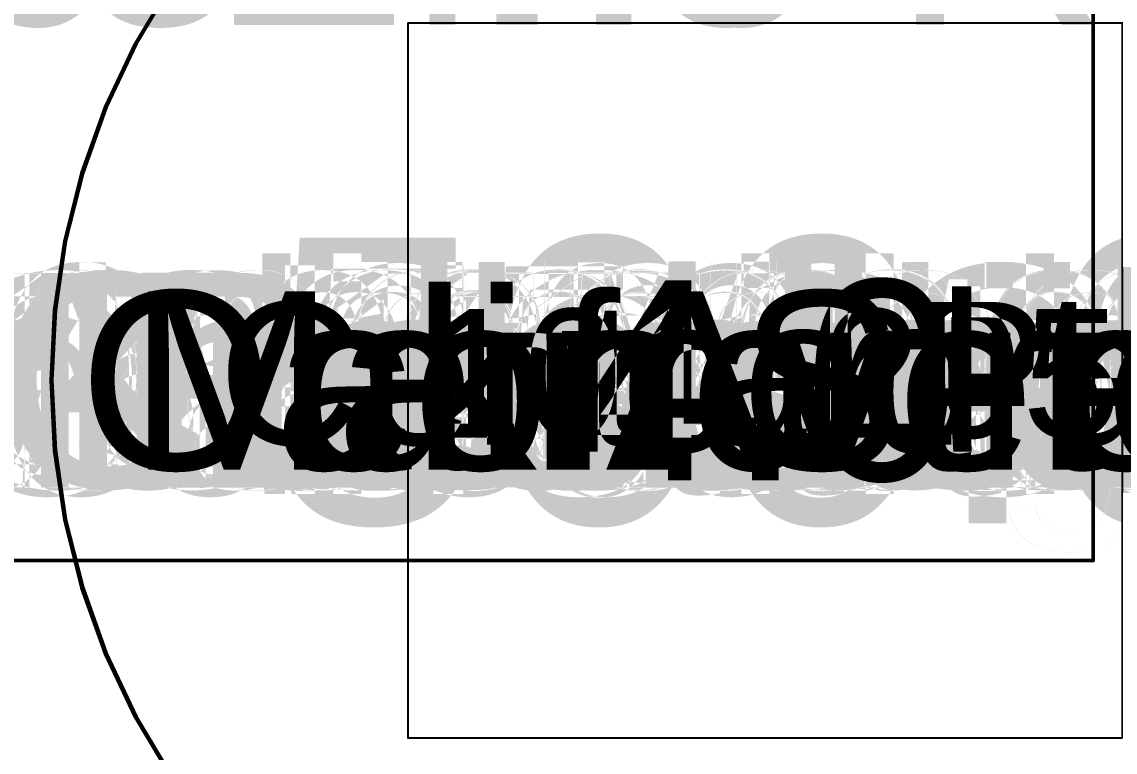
# Model space of a CAD drawing. Header units: metres. Extents: x -15 to 265, y -15 to 265.
# Drawn here: x 2.99 to 18.31, y 47.32 to 57.54 of the extents above; entities that cross this region are included whole.
import ezdxf
from ezdxf.enums import TextEntityAlignment as Align

# ---------------------------------------------------------------- set-up
doc = ezdxf.new("R2010")
doc.units = ezdxf.units.M
doc.linetypes.add('CENTER', pattern=[1.25, 0.625, -0.25, 0.125, -0.25])
doc.linetypes.add('DASHED', pattern=[1.2, 0.5, -0.7])
for name, color, linetype in [('all_buildings', 1, 'Continuous'), ('all_new_buildings', 1, 'Continuous'), ('amenities', 7, 'Continuous'), ('bike_paths', 2, 'Continuous'), ('buffered_commercial', 1, 'Continuous'), ('buildings', 1, 'Continuous'), ('buildings_with_calculated_area', 1, 'Continuous'), ('commercial_buildings', 1, 'Continuous'), ('educational_facilities', 5, 'Continuous'), ('healthcare_facilities', 1, 'Continuous'), ('industrial_buildings', 8, 'Continuous'), ('main_roads', 2, 'Continuous'), ('merged_buildings_roads', 1, 'Continuous'), ('parks', 4, 'Continuous'), ('points', 4, 'Continuous'), ('public_buildings', 3, 'Continuous'), ('recreational_facilities', 7, 'Continuous'), ('residential_buildings', 5, 'Continuous'), ('roads', 2, 'Continuous'), ('transit_stops', 7, 'Continuous')]:
    doc.layers.add(name, color=color, linetype=linetype)
doc.styles.add('Arial', font='txt')

msp = doc.modelspace()

# ---------------------------------------------------------------- linework, layer by layer
at = {"layer": 'all_buildings', "color": 1, "linetype": 'Continuous', "lineweight": 50}
for points in [[(0, 50), (18, 50), (18, 68), (0, 68), (0, 50)], [(13.39, 52.53), (13.394, 52.53), (13.394, 52.533), (13.39, 52.533), (13.39, 52.53)], [(13.39, 52.53), (13.394, 52.53), (13.394, 52.533), (13.39, 52.533), (13.39, 52.53)], [(13.398, 52.525), (13.401, 52.525), (13.401, 52.527), (13.398, 52.527), (13.398, 52.525)], [(13.398, 52.525), (13.401, 52.525), (13.401, 52.527), (13.398, 52.527), (13.398, 52.525)], [(13.405, 52.524), (13.408, 52.524), (13.408, 52.526), (13.405, 52.526), (13.405, 52.524)], [(13.405, 52.524), (13.408, 52.524), (13.408, 52.526), (13.405, 52.526), (13.405, 52.524)], [(13.405, 52.524), (13.408, 52.524), (13.408, 52.526), (13.405, 52.526), (13.405, 52.524)], [(13.412, 52.528), (13.415, 52.528), (13.415, 52.531), (13.412, 52.531), (13.412, 52.528)], [(13.412, 52.528), (13.415, 52.528), (13.415, 52.531), (13.412, 52.531), (13.412, 52.528)], [(13.415, 52.525), (13.419, 52.525), (13.419, 52.528), (13.415, 52.528), (13.415, 52.525)], [(13.415, 52.525), (13.419, 52.525), (13.419, 52.528), (13.415, 52.528), (13.415, 52.525)], [(13.425, 52.53), (13.43, 52.53), (13.43, 52.534), (13.425, 52.534), (13.425, 52.53)], [(13.425, 52.53), (13.43, 52.53), (13.43, 52.534), (13.425, 52.534), (13.425, 52.53)], [(13.395, 52.518), (13.398, 52.518), (13.398, 52.521), (13.395, 52.521), (13.395, 52.518)], [(13.395, 52.518), (13.398, 52.518), (13.398, 52.521), (13.395, 52.521), (13.395, 52.518)], [(13.403, 52.515), (13.407, 52.515), (13.407, 52.518), (13.403, 52.518), (13.403, 52.515)], [(13.403, 52.515), (13.407, 52.515), (13.407, 52.518), (13.403, 52.518), (13.403, 52.515)], [(13.404, 52.52), (13.406, 52.52), (13.406, 52.522), (13.404, 52.522), (13.404, 52.52)], [(13.404, 52.52), (13.406, 52.52), (13.406, 52.522), (13.404, 52.522), (13.404, 52.52)], [(13.404, 52.52), (13.406, 52.52), (13.406, 52.522), (13.404, 52.522), (13.404, 52.52)], [(13.407, 52.521), (13.409, 52.521), (13.409, 52.523), (13.407, 52.523), (13.407, 52.521)], [(13.407, 52.521), (13.409, 52.521), (13.409, 52.523), (13.407, 52.523), (13.407, 52.521)], [(13.407, 52.521), (13.409, 52.521), (13.409, 52.523), (13.407, 52.523), (13.407, 52.521)], [(13.408, 52.512), (13.413, 52.512), (13.413, 52.516), (13.408, 52.516), (13.408, 52.512)], [(13.408, 52.512), (13.413, 52.512), (13.413, 52.516), (13.408, 52.516), (13.408, 52.512)], [(13.41, 52.519), (13.413, 52.519), (13.413, 52.521), (13.41, 52.521), (13.41, 52.519)], [(13.41, 52.519), (13.413, 52.519), (13.413, 52.521), (13.41, 52.521), (13.41, 52.519)], [(13.41, 52.519), (13.413, 52.519), (13.413, 52.521), (13.41, 52.521), (13.41, 52.519)], [(13.42, 52.518), (13.425, 52.518), (13.425, 52.521), (13.42, 52.521), (13.42, 52.518)], [(13.42, 52.518), (13.425, 52.518), (13.425, 52.521), (13.42, 52.521), (13.42, 52.518)]]:
    msp.add_lwpolyline(points, close=True, dxfattribs=at)
for points in [[(13.4, 52.518), (13.41, 52.525)], [(13.4, 52.518), (13.41, 52.525)], [(13.4, 52.518), (13.41, 52.525)], [(13.402, 52.519), (13.405, 52.522), (13.408, 52.524)], [(13.402, 52.519), (13.405, 52.522), (13.408, 52.524)], [(13.402, 52.519), (13.405, 52.522), (13.408, 52.524)], [(13.407, 52.517), (13.407, 52.527)], [(13.407, 52.517), (13.407, 52.527)], [(13.407, 52.517), (13.407, 52.527)]]:
    msp.add_lwpolyline(points, dxfattribs=at)
for p in [(13.404, 52.522), (13.404, 52.522), (13.404, 52.522), (13.405, 52.521), (13.405, 52.521), (13.405, 52.521), (13.408, 52.523), (13.408, 52.523), (13.408, 52.523)]:
    msp.add_point(p, dxfattribs=at)
at = {"layer": 'all_new_buildings'}
for points in [[(13.39, 52.53), (13.394, 52.53), (13.394, 52.533), (13.39, 52.533), (13.39, 52.53)], [(13.398, 52.525), (13.401, 52.525), (13.401, 52.527), (13.398, 52.527), (13.398, 52.525)], [(13.405, 52.524), (13.408, 52.524), (13.408, 52.526), (13.405, 52.526), (13.405, 52.524)], [(13.412, 52.528), (13.415, 52.528), (13.415, 52.531), (13.412, 52.531), (13.412, 52.528)], [(13.415, 52.525), (13.419, 52.525), (13.419, 52.528), (13.415, 52.528), (13.415, 52.525)], [(13.425, 52.53), (13.43, 52.53), (13.43, 52.534), (13.425, 52.534), (13.425, 52.53)], [(13.395, 52.518), (13.398, 52.518), (13.398, 52.521), (13.395, 52.521), (13.395, 52.518)], [(13.403, 52.515), (13.407, 52.515), (13.407, 52.518), (13.403, 52.518), (13.403, 52.515)], [(13.404, 52.52), (13.406, 52.52), (13.406, 52.522), (13.404, 52.522), (13.404, 52.52)], [(13.407, 52.521), (13.409, 52.521), (13.409, 52.523), (13.407, 52.523), (13.407, 52.521)], [(13.408, 52.512), (13.413, 52.512), (13.413, 52.516), (13.408, 52.516), (13.408, 52.512)], [(13.41, 52.519), (13.413, 52.519), (13.413, 52.521), (13.41, 52.521), (13.41, 52.519)], [(13.42, 52.518), (13.425, 52.518), (13.425, 52.521), (13.42, 52.521), (13.42, 52.518)]]:
    msp.add_lwpolyline(points, close=True, dxfattribs=at)
at = {"layer": 'all_new_buildings', "color": 1, "linetype": 'Continuous', "lineweight": 50}
for points in [[(13.4, 52.518), (13.41, 52.525)], [(13.402, 52.519), (13.405, 52.522), (13.408, 52.524)], [(13.407, 52.517), (13.407, 52.527)]]:
    msp.add_lwpolyline(points, dxfattribs=at)
for p in [(13.404, 52.522), (13.405, 52.521), (13.408, 52.523)]:
    msp.add_point(p, dxfattribs=at)
at = {"layer": 'amenities', "color": 7, "linetype": 'Continuous', "lineweight": 25}
msp.add_point((13.408, 52.523), dxfattribs=at)
msp.add_point((13.408, 52.523), dxfattribs=at)
msp.add_point((13.408, 52.523), dxfattribs=at)
at = {"layer": 'bike_paths', "color": 2, "linetype": 'DASHED', "lineweight": 30}
msp.add_lwpolyline([(13.402, 52.519), (13.405, 52.522), (13.408, 52.524)], dxfattribs=at)
msp.add_lwpolyline([(13.402, 52.519), (13.405, 52.522), (13.408, 52.524)], dxfattribs=at)
msp.add_lwpolyline([(13.402, 52.519), (13.405, 52.522), (13.408, 52.524)], dxfattribs=at)
at = {"layer": 'bounding_box'}
msp.add_lwpolyline([(18.41, 47.518), (18.41, 57.525), (8.4, 57.525), (8.4, 47.518), (18.41, 47.518)], close=True, dxfattribs=at)
msp.add_lwpolyline([(18.41, 47.518), (18.41, 57.525), (8.4, 57.525), (8.4, 47.518), (18.41, 47.518)], close=True, dxfattribs=at)
msp.add_lwpolyline([(18.41, 47.518), (18.41, 57.525), (8.4, 57.525), (8.4, 47.518), (18.41, 47.518)], close=True, dxfattribs=at)
msp.add_lwpolyline([(18.41, 47.518), (18.41, 57.525), (8.4, 57.525), (8.4, 47.518), (18.41, 47.518)], close=True, dxfattribs=at)
msp.add_lwpolyline([(18.41, 47.518), (18.41, 57.525), (8.4, 57.525), (8.4, 47.518), (18.41, 47.518)], close=True, dxfattribs=at)
msp.add_lwpolyline([(18.41, 47.518), (18.41, 57.525), (8.4, 57.525), (8.4, 47.518), (18.41, 47.518)], close=True, dxfattribs=at)
msp.add_lwpolyline([(18.41, 47.518), (18.41, 57.525), (8.4, 57.525), (8.4, 47.518), (18.41, 47.518)], close=True, dxfattribs=at)
msp.add_lwpolyline([(18.41, 47.518), (18.41, 57.525), (8.4, 57.525), (8.4, 47.518), (18.41, 47.518)], close=True, dxfattribs=at)
at = {"layer": 'buffered_buildings'}
msp.add_lwpolyline([(5.089, 46.964), (4.585, 47.806), (4.165, 48.693), (3.835, 49.617), (3.596, 50.569), (3.452, 51.54), (3.404, 52.52), (3.404, 52.52), (3.404, 52.522), (3.452, 53.502), (3.596, 54.473), (3.835, 55.425), (4.165, 56.349), (4.585, 57.236), (5.089, 58.078)], dxfattribs=at)
msp.add_lwpolyline([(5.089, 46.964), (4.585, 47.806), (4.165, 48.693), (3.835, 49.617), (3.596, 50.569), (3.452, 51.54), (3.404, 52.52), (3.404, 52.52), (3.404, 52.522), (3.452, 53.502), (3.596, 54.473), (3.835, 55.425), (4.165, 56.349), (4.585, 57.236), (5.089, 58.078)], dxfattribs=at)
msp.add_lwpolyline([(5.089, 46.964), (4.585, 47.806), (4.165, 48.693), (3.835, 49.617), (3.596, 50.569), (3.452, 51.54), (3.404, 52.52), (3.404, 52.52), (3.404, 52.522), (3.452, 53.502), (3.596, 54.473), (3.835, 55.425), (4.165, 56.349), (4.585, 57.236), (5.089, 58.078)], dxfattribs=at)
msp.add_lwpolyline([(5.089, 46.964), (4.585, 47.806), (4.165, 48.693), (3.835, 49.617), (3.596, 50.569), (3.452, 51.54), (3.404, 52.52), (3.404, 52.52), (3.404, 52.522), (3.452, 53.502), (3.596, 54.473), (3.835, 55.425), (4.165, 56.349), (4.585, 57.236), (5.089, 58.078)], dxfattribs=at)
msp.add_lwpolyline([(5.089, 46.964), (4.585, 47.806), (4.165, 48.693), (3.835, 49.617), (3.596, 50.569), (3.452, 51.54), (3.404, 52.52), (3.404, 52.52), (3.404, 52.522), (3.452, 53.502), (3.596, 54.473), (3.835, 55.425), (4.165, 56.349), (4.585, 57.236), (5.089, 58.078)], dxfattribs=at)
msp.add_lwpolyline([(5.089, 46.964), (4.585, 47.806), (4.165, 48.693), (3.835, 49.617), (3.596, 50.569), (3.452, 51.54), (3.404, 52.52), (3.404, 52.52), (3.404, 52.522), (3.452, 53.502), (3.596, 54.473), (3.835, 55.425), (4.165, 56.349), (4.585, 57.236), (5.089, 58.078)], dxfattribs=at)
msp.add_lwpolyline([(5.089, 46.964), (4.585, 47.806), (4.165, 48.693), (3.835, 49.617), (3.596, 50.569), (3.452, 51.54), (3.404, 52.52), (3.404, 52.52), (3.404, 52.522), (3.452, 53.502), (3.596, 54.473), (3.835, 55.425), (4.165, 56.349), (4.585, 57.236), (5.089, 58.078)], dxfattribs=at)
msp.add_lwpolyline([(5.089, 46.964), (4.585, 47.806), (4.165, 48.693), (3.835, 49.617), (3.596, 50.569), (3.452, 51.54), (3.404, 52.52), (3.404, 52.52), (3.404, 52.522), (3.452, 53.502), (3.596, 54.473), (3.835, 55.425), (4.165, 56.349), (4.585, 57.236), (5.089, 58.078)], dxfattribs=at)
at = {"layer": 'buffered_commercial', "color": 1, "linetype": 'Continuous', "lineweight": 50}
for points in [[(5.089, 46.964), (4.585, 47.806), (4.165, 48.693), (3.835, 49.617), (3.596, 50.569), (3.452, 51.54), (3.404, 52.52), (3.404, 52.52), (3.404, 52.522), (3.452, 53.502), (3.596, 54.473), (3.835, 55.425), (4.165, 56.349), (4.585, 57.236), (5.089, 58.078)], [(5.089, 46.964), (4.585, 47.806), (4.165, 48.693), (3.835, 49.617), (3.596, 50.569), (3.452, 51.54), (3.404, 52.52), (3.404, 52.52), (3.404, 52.522), (3.452, 53.502), (3.596, 54.473), (3.835, 55.425), (4.165, 56.349), (4.585, 57.236), (5.089, 58.078)], [(5.089, 46.964), (4.585, 47.806), (4.165, 48.693), (3.835, 49.617), (3.596, 50.569), (3.452, 51.54), (3.404, 52.52), (3.404, 52.52), (3.404, 52.522), (3.452, 53.502), (3.596, 54.473), (3.835, 55.425), (4.165, 56.349), (4.585, 57.236), (5.089, 58.078)], [(5.092, 46.965), (4.588, 47.807), (4.168, 48.694), (3.838, 49.618), (3.599, 50.57), (3.455, 51.541), (3.407, 52.521), (3.407, 52.521), (3.407, 52.523), (3.455, 53.503), (3.599, 54.474), (3.838, 55.426), (4.168, 56.35), (4.588, 57.237), (5.092, 58.079)], [(5.092, 46.965), (4.588, 47.807), (4.168, 48.694), (3.838, 49.618), (3.599, 50.57), (3.455, 51.541), (3.407, 52.521), (3.407, 52.521), (3.407, 52.523), (3.455, 53.503), (3.599, 54.474), (3.838, 55.426), (4.168, 56.35), (4.588, 57.237), (5.092, 58.079)], [(5.092, 46.965), (4.588, 47.807), (4.168, 48.694), (3.838, 49.618), (3.599, 50.57), (3.455, 51.541), (3.407, 52.521), (3.407, 52.521), (3.407, 52.523), (3.455, 53.503), (3.599, 54.474), (3.838, 55.426), (4.168, 56.35), (4.588, 57.237), (5.092, 58.079)], [(5.1, 46.969), (4.596, 47.811), (4.176, 48.698), (3.846, 49.622), (3.607, 50.574), (3.463, 51.545), (3.415, 52.525), (3.415, 52.525), (3.415, 52.528), (3.463, 53.508), (3.607, 54.479), (3.846, 55.431), (4.176, 56.355), (4.596, 57.242), (5.1, 58.084)], [(5.1, 46.969), (4.596, 47.811), (4.176, 48.698), (3.846, 49.622), (3.607, 50.574), (3.463, 51.545), (3.415, 52.525), (3.415, 52.525), (3.415, 52.528), (3.463, 53.508), (3.607, 54.479), (3.846, 55.431), (4.176, 56.355), (4.596, 57.242), (5.1, 58.084)]]:
    msp.add_lwpolyline(points, dxfattribs=at)
at = {"layer": 'buildings', "color": 1, "linetype": 'Continuous', "lineweight": 50}
msp.add_lwpolyline([(13.404, 52.52), (13.406, 52.52), (13.406, 52.522), (13.404, 52.522), (13.404, 52.52)], close=True, dxfattribs=at)
msp.add_lwpolyline([(13.404, 52.52), (13.406, 52.52), (13.406, 52.522), (13.404, 52.522), (13.404, 52.52)], close=True, dxfattribs=at)
msp.add_lwpolyline([(13.404, 52.52), (13.406, 52.52), (13.406, 52.522), (13.404, 52.522), (13.404, 52.52)], close=True, dxfattribs=at)
msp.add_lwpolyline([(13.404, 52.52), (13.406, 52.52), (13.406, 52.522), (13.404, 52.522), (13.404, 52.52)], close=True, dxfattribs=at)
msp.add_lwpolyline([(13.404, 52.52), (13.406, 52.52), (13.406, 52.522), (13.404, 52.522), (13.404, 52.52)], close=True, dxfattribs=at)
msp.add_lwpolyline([(13.404, 52.52), (13.406, 52.52), (13.406, 52.522), (13.404, 52.522), (13.404, 52.52)], close=True, dxfattribs=at)
msp.add_lwpolyline([(13.404, 52.52), (13.406, 52.52), (13.406, 52.522), (13.404, 52.522), (13.404, 52.52)], close=True, dxfattribs=at)
msp.add_lwpolyline([(13.404, 52.52), (13.406, 52.52), (13.406, 52.522), (13.404, 52.522), (13.404, 52.52)], close=True, dxfattribs=at)
msp.add_lwpolyline([(13.404, 52.52), (13.406, 52.52), (13.406, 52.522), (13.404, 52.522), (13.404, 52.52)], close=True, dxfattribs=at)
msp.add_lwpolyline([(13.404, 52.52), (13.406, 52.52), (13.406, 52.522), (13.404, 52.522), (13.404, 52.52)], close=True, dxfattribs=at)
msp.add_lwpolyline([(13.404, 52.52), (13.406, 52.52), (13.406, 52.522), (13.404, 52.522), (13.404, 52.52)], close=True, dxfattribs=at)
at = {"layer": 'buildings'}
msp.add_lwpolyline([(13.404, 52.52), (13.406, 52.52), (13.406, 52.522), (13.404, 52.522), (13.404, 52.52)], close=True, dxfattribs=at)
at = {"layer": 'buildings_with_area'}
msp.add_lwpolyline([(13.404, 52.52), (13.406, 52.52), (13.406, 52.522), (13.404, 52.522), (13.404, 52.52)], close=True, dxfattribs=at)
msp.add_lwpolyline([(13.404, 52.52), (13.406, 52.52), (13.406, 52.522), (13.404, 52.522), (13.404, 52.52)], close=True, dxfattribs=at)
msp.add_lwpolyline([(13.404, 52.52), (13.406, 52.52), (13.406, 52.522), (13.404, 52.522), (13.404, 52.52)], close=True, dxfattribs=at)
msp.add_lwpolyline([(13.404, 52.52), (13.406, 52.52), (13.406, 52.522), (13.404, 52.522), (13.404, 52.52)], close=True, dxfattribs=at)
msp.add_lwpolyline([(13.404, 52.52), (13.406, 52.52), (13.406, 52.522), (13.404, 52.522), (13.404, 52.52)], close=True, dxfattribs=at)
msp.add_lwpolyline([(13.404, 52.52), (13.406, 52.52), (13.406, 52.522), (13.404, 52.522), (13.404, 52.52)], close=True, dxfattribs=at)
msp.add_lwpolyline([(13.404, 52.52), (13.406, 52.52), (13.406, 52.522), (13.404, 52.522), (13.404, 52.52)], close=True, dxfattribs=at)
msp.add_lwpolyline([(13.404, 52.52), (13.406, 52.52), (13.406, 52.522), (13.404, 52.522), (13.404, 52.52)], close=True, dxfattribs=at)
at = {"layer": 'buildings_with_calculated_area', "color": 1, "linetype": 'Continuous', "lineweight": 50}
for points in [[(0, 50), (18, 50), (18, 68), (0, 68), (0, 50)], [(13.39, 52.53), (13.394, 52.53), (13.394, 52.533), (13.39, 52.533), (13.39, 52.53)], [(13.39, 52.53), (13.394, 52.53), (13.394, 52.533), (13.39, 52.533), (13.39, 52.53)], [(13.398, 52.525), (13.401, 52.525), (13.401, 52.527), (13.398, 52.527), (13.398, 52.525)], [(13.398, 52.525), (13.401, 52.525), (13.401, 52.527), (13.398, 52.527), (13.398, 52.525)], [(13.405, 52.524), (13.408, 52.524), (13.408, 52.526), (13.405, 52.526), (13.405, 52.524)], [(13.405, 52.524), (13.408, 52.524), (13.408, 52.526), (13.405, 52.526), (13.405, 52.524)], [(13.405, 52.524), (13.408, 52.524), (13.408, 52.526), (13.405, 52.526), (13.405, 52.524)], [(13.412, 52.528), (13.415, 52.528), (13.415, 52.531), (13.412, 52.531), (13.412, 52.528)], [(13.412, 52.528), (13.415, 52.528), (13.415, 52.531), (13.412, 52.531), (13.412, 52.528)], [(13.415, 52.525), (13.419, 52.525), (13.419, 52.528), (13.415, 52.528), (13.415, 52.525)], [(13.415, 52.525), (13.419, 52.525), (13.419, 52.528), (13.415, 52.528), (13.415, 52.525)], [(13.425, 52.53), (13.43, 52.53), (13.43, 52.534), (13.425, 52.534), (13.425, 52.53)], [(13.425, 52.53), (13.43, 52.53), (13.43, 52.534), (13.425, 52.534), (13.425, 52.53)], [(13.395, 52.518), (13.398, 52.518), (13.398, 52.521), (13.395, 52.521), (13.395, 52.518)], [(13.395, 52.518), (13.398, 52.518), (13.398, 52.521), (13.395, 52.521), (13.395, 52.518)], [(13.403, 52.515), (13.407, 52.515), (13.407, 52.518), (13.403, 52.518), (13.403, 52.515)], [(13.403, 52.515), (13.407, 52.515), (13.407, 52.518), (13.403, 52.518), (13.403, 52.515)], [(13.404, 52.52), (13.406, 52.52), (13.406, 52.522), (13.404, 52.522), (13.404, 52.52)], [(13.404, 52.52), (13.406, 52.52), (13.406, 52.522), (13.404, 52.522), (13.404, 52.52)], [(13.404, 52.52), (13.406, 52.52), (13.406, 52.522), (13.404, 52.522), (13.404, 52.52)], [(13.407, 52.521), (13.409, 52.521), (13.409, 52.523), (13.407, 52.523), (13.407, 52.521)], [(13.407, 52.521), (13.409, 52.521), (13.409, 52.523), (13.407, 52.523), (13.407, 52.521)], [(13.407, 52.521), (13.409, 52.521), (13.409, 52.523), (13.407, 52.523), (13.407, 52.521)], [(13.408, 52.512), (13.413, 52.512), (13.413, 52.516), (13.408, 52.516), (13.408, 52.512)], [(13.408, 52.512), (13.413, 52.512), (13.413, 52.516), (13.408, 52.516), (13.408, 52.512)], [(13.41, 52.519), (13.413, 52.519), (13.413, 52.521), (13.41, 52.521), (13.41, 52.519)], [(13.41, 52.519), (13.413, 52.519), (13.413, 52.521), (13.41, 52.521), (13.41, 52.519)], [(13.41, 52.519), (13.413, 52.519), (13.413, 52.521), (13.41, 52.521), (13.41, 52.519)], [(13.42, 52.518), (13.425, 52.518), (13.425, 52.521), (13.42, 52.521), (13.42, 52.518)], [(13.42, 52.518), (13.425, 52.518), (13.425, 52.521), (13.42, 52.521), (13.42, 52.518)]]:
    msp.add_lwpolyline(points, close=True, dxfattribs=at)
for points in [[(13.4, 52.518), (13.41, 52.525)], [(13.4, 52.518), (13.41, 52.525)], [(13.4, 52.518), (13.41, 52.525)], [(13.402, 52.519), (13.405, 52.522), (13.408, 52.524)], [(13.402, 52.519), (13.405, 52.522), (13.408, 52.524)], [(13.402, 52.519), (13.405, 52.522), (13.408, 52.524)], [(13.407, 52.517), (13.407, 52.527)], [(13.407, 52.517), (13.407, 52.527)], [(13.407, 52.517), (13.407, 52.527)]]:
    msp.add_lwpolyline(points, dxfattribs=at)
for p in [(13.404, 52.522), (13.404, 52.522), (13.404, 52.522), (13.405, 52.521), (13.405, 52.521), (13.405, 52.521), (13.408, 52.523), (13.408, 52.523), (13.408, 52.523)]:
    msp.add_point(p, dxfattribs=at)
at = {"layer": 'commercial_buildings', "color": 1, "linetype": 'Continuous', "lineweight": 50}
for points in [[(13.415, 52.525), (13.419, 52.525), (13.419, 52.528), (13.415, 52.528), (13.415, 52.525)], [(13.415, 52.525), (13.419, 52.525), (13.419, 52.528), (13.415, 52.528), (13.415, 52.525)], [(13.404, 52.52), (13.406, 52.52), (13.406, 52.522), (13.404, 52.522), (13.404, 52.52)], [(13.404, 52.52), (13.406, 52.52), (13.406, 52.522), (13.404, 52.522), (13.404, 52.52)], [(13.404, 52.52), (13.406, 52.52), (13.406, 52.522), (13.404, 52.522), (13.404, 52.52)], [(13.407, 52.521), (13.409, 52.521), (13.409, 52.523), (13.407, 52.523), (13.407, 52.521)], [(13.407, 52.521), (13.409, 52.521), (13.409, 52.523), (13.407, 52.523), (13.407, 52.521)], [(13.407, 52.521), (13.409, 52.521), (13.409, 52.523), (13.407, 52.523), (13.407, 52.521)]]:
    msp.add_lwpolyline(points, close=True, dxfattribs=at)
at = {"layer": 'copied_buildings'}
msp.add_lwpolyline([(13.404, 52.52), (13.406, 52.52), (13.406, 52.522), (13.404, 52.522), (13.404, 52.52)], close=True, dxfattribs=at)
msp.add_lwpolyline([(13.404, 52.52), (13.406, 52.52), (13.406, 52.522), (13.404, 52.522), (13.404, 52.52)], close=True, dxfattribs=at)
msp.add_lwpolyline([(13.404, 52.52), (13.406, 52.52), (13.406, 52.522), (13.404, 52.522), (13.404, 52.52)], close=True, dxfattribs=at)
msp.add_lwpolyline([(13.404, 52.52), (13.406, 52.52), (13.406, 52.522), (13.404, 52.522), (13.404, 52.52)], close=True, dxfattribs=at)
msp.add_lwpolyline([(13.404, 52.52), (13.406, 52.52), (13.406, 52.522), (13.404, 52.522), (13.404, 52.52)], close=True, dxfattribs=at)
msp.add_lwpolyline([(13.404, 52.52), (13.406, 52.52), (13.406, 52.522), (13.404, 52.522), (13.404, 52.52)], close=True, dxfattribs=at)
msp.add_lwpolyline([(13.404, 52.52), (13.406, 52.52), (13.406, 52.522), (13.404, 52.522), (13.404, 52.52)], close=True, dxfattribs=at)
msp.add_lwpolyline([(13.404, 52.52), (13.406, 52.52), (13.406, 52.522), (13.404, 52.522), (13.404, 52.52)], close=True, dxfattribs=at)
at = {"layer": 'dissolved_buildings'}
msp.add_lwpolyline([(13.404, 52.52), (13.406, 52.52), (13.406, 52.522), (13.404, 52.522), (13.404, 52.52)], close=True, dxfattribs=at)
msp.add_lwpolyline([(13.404, 52.52), (13.406, 52.52), (13.406, 52.522), (13.404, 52.522), (13.404, 52.52)], close=True, dxfattribs=at)
msp.add_lwpolyline([(13.404, 52.52), (13.406, 52.52), (13.406, 52.522), (13.404, 52.522), (13.404, 52.52)], close=True, dxfattribs=at)
msp.add_lwpolyline([(13.404, 52.52), (13.406, 52.52), (13.406, 52.522), (13.404, 52.522), (13.404, 52.52)], close=True, dxfattribs=at)
msp.add_lwpolyline([(13.404, 52.52), (13.406, 52.52), (13.406, 52.522), (13.404, 52.522), (13.404, 52.52)], close=True, dxfattribs=at)
msp.add_lwpolyline([(13.404, 52.52), (13.406, 52.52), (13.406, 52.522), (13.404, 52.522), (13.404, 52.52)], close=True, dxfattribs=at)
msp.add_lwpolyline([(13.404, 52.52), (13.406, 52.52), (13.406, 52.522), (13.404, 52.522), (13.404, 52.52)], close=True, dxfattribs=at)
msp.add_lwpolyline([(13.404, 52.52), (13.406, 52.52), (13.406, 52.522), (13.404, 52.522), (13.404, 52.52)], close=True, dxfattribs=at)
at = {"layer": 'educational_facilities', "color": 5, "linetype": 'CENTER', "lineweight": 40}
msp.add_lwpolyline([(13.408, 52.512), (13.413, 52.512), (13.413, 52.516), (13.408, 52.516), (13.408, 52.512)], close=True, dxfattribs=at)
msp.add_lwpolyline([(13.408, 52.512), (13.413, 52.512), (13.413, 52.516), (13.408, 52.516), (13.408, 52.512)], close=True, dxfattribs=at)
at = {"layer": 'envelopes'}
msp.add_lwpolyline([(13.404, 52.522), (13.406, 52.522), (13.406, 52.52), (13.404, 52.52), (13.404, 52.522)], close=True, dxfattribs=at)
msp.add_lwpolyline([(13.404, 52.522), (13.406, 52.522), (13.406, 52.52), (13.404, 52.52), (13.404, 52.522)], close=True, dxfattribs=at)
msp.add_lwpolyline([(13.404, 52.522), (13.406, 52.522), (13.406, 52.52), (13.404, 52.52), (13.404, 52.522)], close=True, dxfattribs=at)
msp.add_lwpolyline([(13.404, 52.522), (13.406, 52.522), (13.406, 52.52), (13.404, 52.52), (13.404, 52.522)], close=True, dxfattribs=at)
msp.add_lwpolyline([(13.404, 52.522), (13.406, 52.522), (13.406, 52.52), (13.404, 52.52), (13.404, 52.522)], close=True, dxfattribs=at)
msp.add_lwpolyline([(13.404, 52.522), (13.406, 52.522), (13.406, 52.52), (13.404, 52.52), (13.404, 52.522)], close=True, dxfattribs=at)
msp.add_lwpolyline([(13.404, 52.522), (13.406, 52.522), (13.406, 52.52), (13.404, 52.52), (13.404, 52.522)], close=True, dxfattribs=at)
msp.add_lwpolyline([(13.404, 52.522), (13.406, 52.522), (13.406, 52.52), (13.404, 52.52), (13.404, 52.522)], close=True, dxfattribs=at)
at = {"layer": 'healthcare_facilities', "color": 1, "linetype": 'Continuous', "lineweight": 60}
msp.add_lwpolyline([(13.39, 52.53), (13.394, 52.53), (13.394, 52.533), (13.39, 52.533), (13.39, 52.53)], close=True, dxfattribs=at)
msp.add_lwpolyline([(13.39, 52.53), (13.394, 52.53), (13.394, 52.533), (13.39, 52.533), (13.39, 52.53)], close=True, dxfattribs=at)
at = {"layer": 'industrial_buildings', "color": 8, "linetype": 'DASHED', "lineweight": 60}
for points in [[(13.41, 52.519), (13.413, 52.519), (13.413, 52.521), (13.41, 52.521), (13.41, 52.519)], [(13.41, 52.519), (13.413, 52.519), (13.413, 52.521), (13.41, 52.521), (13.41, 52.519)], [(13.41, 52.519), (13.413, 52.519), (13.413, 52.521), (13.41, 52.521), (13.41, 52.519)], [(13.42, 52.518), (13.425, 52.518), (13.425, 52.521), (13.42, 52.521), (13.42, 52.518)], [(13.42, 52.518), (13.425, 52.518), (13.425, 52.521), (13.42, 52.521), (13.42, 52.518)]]:
    msp.add_lwpolyline(points, close=True, dxfattribs=at)
at = {"layer": 'intersected_features'}
msp.add_lwpolyline([(13.4, 52.518), (13.41, 52.525)], dxfattribs=at)
msp.add_lwpolyline([(13.4, 52.518), (13.41, 52.525)], dxfattribs=at)
msp.add_lwpolyline([(13.4, 52.518), (13.41, 52.525)], dxfattribs=at)
msp.add_lwpolyline([(13.4, 52.518), (13.41, 52.525)], dxfattribs=at)
msp.add_lwpolyline([(13.4, 52.518), (13.41, 52.525)], dxfattribs=at)
msp.add_lwpolyline([(13.4, 52.518), (13.41, 52.525)], dxfattribs=at)
msp.add_lwpolyline([(13.4, 52.518), (13.41, 52.525)], dxfattribs=at)
msp.add_lwpolyline([(13.4, 52.518), (13.41, 52.525)], dxfattribs=at)
at = {"layer": 'main_roads', "color": 2, "linetype": 'DASHED', "lineweight": 30}
for points in [[(13.4, 52.518), (13.41, 52.525)], [(13.4, 52.518), (13.41, 52.525)], [(13.4, 52.518), (13.41, 52.525)], [(13.407, 52.517), (13.407, 52.527)], [(13.407, 52.517), (13.407, 52.527)], [(13.407, 52.517), (13.407, 52.527)]]:
    msp.add_lwpolyline(points, dxfattribs=at)
at = {"layer": 'merged_buildings_roads', "color": 1, "linetype": 'Continuous', "lineweight": 50}
for points in [[(13.4, 52.518), (13.41, 52.525)], [(13.4, 52.518), (13.41, 52.525)], [(13.4, 52.518), (13.41, 52.525)], [(13.407, 52.517), (13.407, 52.527)], [(13.407, 52.517), (13.407, 52.527)], [(13.407, 52.517), (13.407, 52.527)]]:
    msp.add_lwpolyline(points, dxfattribs=at)
for points in [[(13.415, 52.525), (13.419, 52.525), (13.419, 52.528), (13.415, 52.528), (13.415, 52.525)], [(13.415, 52.525), (13.419, 52.525), (13.419, 52.528), (13.415, 52.528), (13.415, 52.525)], [(13.404, 52.52), (13.406, 52.52), (13.406, 52.522), (13.404, 52.522), (13.404, 52.52)], [(13.404, 52.52), (13.406, 52.52), (13.406, 52.522), (13.404, 52.522), (13.404, 52.52)], [(13.404, 52.52), (13.406, 52.52), (13.406, 52.522), (13.404, 52.522), (13.404, 52.52)], [(13.407, 52.521), (13.409, 52.521), (13.409, 52.523), (13.407, 52.523), (13.407, 52.521)], [(13.407, 52.521), (13.409, 52.521), (13.409, 52.523), (13.407, 52.523), (13.407, 52.521)], [(13.407, 52.521), (13.409, 52.521), (13.409, 52.523), (13.407, 52.523), (13.407, 52.521)]]:
    msp.add_lwpolyline(points, close=True, dxfattribs=at)
at = {"layer": 'merged_features'}
msp.add_lwpolyline([(13.4, 52.518), (13.41, 52.525)], dxfattribs=at)
msp.add_lwpolyline([(13.4, 52.518), (13.41, 52.525)], dxfattribs=at)
msp.add_lwpolyline([(13.4, 52.518), (13.41, 52.525)], dxfattribs=at)
msp.add_lwpolyline([(13.4, 52.518), (13.41, 52.525)], dxfattribs=at)
msp.add_lwpolyline([(13.4, 52.518), (13.41, 52.525)], dxfattribs=at)
msp.add_lwpolyline([(13.4, 52.518), (13.41, 52.525)], dxfattribs=at)
msp.add_lwpolyline([(13.4, 52.518), (13.41, 52.525)], dxfattribs=at)
msp.add_lwpolyline([(13.404, 52.52), (13.406, 52.52), (13.406, 52.522), (13.404, 52.522), (13.404, 52.52)], close=True, dxfattribs=at)
msp.add_lwpolyline([(13.404, 52.52), (13.406, 52.52), (13.406, 52.522), (13.404, 52.522), (13.404, 52.52)], close=True, dxfattribs=at)
msp.add_lwpolyline([(13.404, 52.52), (13.406, 52.52), (13.406, 52.522), (13.404, 52.522), (13.404, 52.52)], close=True, dxfattribs=at)
msp.add_lwpolyline([(13.404, 52.52), (13.406, 52.52), (13.406, 52.522), (13.404, 52.522), (13.404, 52.52)], close=True, dxfattribs=at)
msp.add_lwpolyline([(13.404, 52.52), (13.406, 52.52), (13.406, 52.522), (13.404, 52.522), (13.404, 52.52)], close=True, dxfattribs=at)
msp.add_lwpolyline([(13.404, 52.52), (13.406, 52.52), (13.406, 52.522), (13.404, 52.522), (13.404, 52.52)], close=True, dxfattribs=at)
msp.add_lwpolyline([(13.404, 52.52), (13.406, 52.52), (13.406, 52.522), (13.404, 52.522), (13.404, 52.52)], close=True, dxfattribs=at)
at = {"layer": 'parks', "color": 4, "linetype": 'Continuous', "lineweight": 20}
msp.add_point((13.405, 52.521), dxfattribs=at)
msp.add_point((13.405, 52.521), dxfattribs=at)
msp.add_point((13.405, 52.521), dxfattribs=at)
at = {"layer": 'points', "color": 4, "linetype": 'Continuous', "lineweight": 20}
msp.add_point((13.405, 52.521), dxfattribs=at)
msp.add_point((13.405, 52.521), dxfattribs=at)
msp.add_point((13.405, 52.521), dxfattribs=at)
msp.add_point((13.405, 52.521), dxfattribs=at)
msp.add_point((13.405, 52.521), dxfattribs=at)
msp.add_point((13.405, 52.521), dxfattribs=at)
msp.add_point((13.405, 52.521), dxfattribs=at)
msp.add_point((13.405, 52.521), dxfattribs=at)
msp.add_point((13.405, 52.521), dxfattribs=at)
msp.add_point((13.405, 52.521), dxfattribs=at)
msp.add_point((13.405, 52.521), dxfattribs=at)
msp.add_point((13.405, 52.521), dxfattribs=at)
at = {"layer": 'public_buildings', "color": 3, "linetype": 'Continuous', "lineweight": 50}
for points in [[(13.398, 52.525), (13.401, 52.525), (13.401, 52.527), (13.398, 52.527), (13.398, 52.525)], [(13.398, 52.525), (13.401, 52.525), (13.401, 52.527), (13.398, 52.527), (13.398, 52.525)], [(13.403, 52.515), (13.407, 52.515), (13.407, 52.518), (13.403, 52.518), (13.403, 52.515)], [(13.403, 52.515), (13.407, 52.515), (13.407, 52.518), (13.403, 52.518), (13.403, 52.515)]]:
    msp.add_lwpolyline(points, close=True, dxfattribs=at)
at = {"layer": 'recreational_facilities', "color": 7, "linetype": 'DASHED', "lineweight": 35}
msp.add_lwpolyline([(13.425, 52.53), (13.43, 52.53), (13.43, 52.534), (13.425, 52.534), (13.425, 52.53)], close=True, dxfattribs=at)
msp.add_lwpolyline([(13.425, 52.53), (13.43, 52.53), (13.43, 52.534), (13.425, 52.534), (13.425, 52.53)], close=True, dxfattribs=at)
at = {"layer": 'residential_buildings', "color": 5, "linetype": 'Continuous', "lineweight": 40}
for points in [[(0, 50), (18, 50), (18, 68), (0, 68), (0, 50)], [(13.405, 52.524), (13.408, 52.524), (13.408, 52.526), (13.405, 52.526), (13.405, 52.524)], [(13.405, 52.524), (13.408, 52.524), (13.408, 52.526), (13.405, 52.526), (13.405, 52.524)], [(13.405, 52.524), (13.408, 52.524), (13.408, 52.526), (13.405, 52.526), (13.405, 52.524)], [(13.412, 52.528), (13.415, 52.528), (13.415, 52.531), (13.412, 52.531), (13.412, 52.528)], [(13.412, 52.528), (13.415, 52.528), (13.415, 52.531), (13.412, 52.531), (13.412, 52.528)], [(13.395, 52.518), (13.398, 52.518), (13.398, 52.521), (13.395, 52.521), (13.395, 52.518)], [(13.395, 52.518), (13.398, 52.518), (13.398, 52.521), (13.395, 52.521), (13.395, 52.518)]]:
    msp.add_lwpolyline(points, close=True, dxfattribs=at)
at = {"layer": 'roads', "color": 2, "linetype": 'DASHED', "lineweight": 30}
msp.add_lwpolyline([(13.4, 52.518), (13.41, 52.525)], dxfattribs=at)
msp.add_lwpolyline([(13.4, 52.518), (13.41, 52.525)], dxfattribs=at)
msp.add_lwpolyline([(13.4, 52.518), (13.41, 52.525)], dxfattribs=at)
msp.add_lwpolyline([(13.4, 52.518), (13.41, 52.525)], dxfattribs=at)
msp.add_lwpolyline([(13.4, 52.518), (13.41, 52.525)], dxfattribs=at)
msp.add_lwpolyline([(13.4, 52.518), (13.41, 52.525)], dxfattribs=at)
msp.add_lwpolyline([(13.4, 52.518), (13.41, 52.525)], dxfattribs=at)
msp.add_lwpolyline([(13.4, 52.518), (13.41, 52.525)], dxfattribs=at)
msp.add_lwpolyline([(13.4, 52.518), (13.41, 52.525)], dxfattribs=at)
msp.add_lwpolyline([(13.4, 52.518), (13.41, 52.525)], dxfattribs=at)
msp.add_lwpolyline([(13.4, 52.518), (13.41, 52.525)], dxfattribs=at)
msp.add_lwpolyline([(13.4, 52.518), (13.41, 52.525)], dxfattribs=at)
at = {"layer": 'roads_minus_buildings'}
for points in [[(13.406, 52.522), (13.41, 52.525)], [(13.406, 52.522), (13.41, 52.525)], [(13.406, 52.522), (13.41, 52.525)], [(13.406, 52.522), (13.41, 52.525)], [(13.406, 52.522), (13.41, 52.525)], [(13.406, 52.522), (13.41, 52.525)], [(13.406, 52.522), (13.41, 52.525)], [(13.406, 52.522), (13.41, 52.525)], [(13.4, 52.518), (13.404, 52.521)], [(13.4, 52.518), (13.404, 52.521)], [(13.4, 52.518), (13.404, 52.521)], [(13.4, 52.518), (13.404, 52.521)], [(13.4, 52.518), (13.404, 52.521)], [(13.4, 52.518), (13.404, 52.521)], [(13.4, 52.518), (13.404, 52.521)], [(13.4, 52.518), (13.404, 52.521)]]:
    msp.add_lwpolyline(points, dxfattribs=at)
at = {"layer": 'simplified_roads'}
msp.add_lwpolyline([(13.4, 52.518), (13.41, 52.525)], dxfattribs=at)
msp.add_lwpolyline([(13.4, 52.518), (13.41, 52.525)], dxfattribs=at)
msp.add_lwpolyline([(13.4, 52.518), (13.41, 52.525)], dxfattribs=at)
msp.add_lwpolyline([(13.4, 52.518), (13.41, 52.525)], dxfattribs=at)
msp.add_lwpolyline([(13.4, 52.518), (13.41, 52.525)], dxfattribs=at)
msp.add_lwpolyline([(13.4, 52.518), (13.41, 52.525)], dxfattribs=at)
msp.add_lwpolyline([(13.4, 52.518), (13.41, 52.525)], dxfattribs=at)
msp.add_lwpolyline([(13.4, 52.518), (13.41, 52.525)], dxfattribs=at)
at = {"layer": 'transit_stops', "color": 7, "linetype": 'Continuous', "lineweight": 15}
msp.add_point((13.404, 52.522), dxfattribs=at)
msp.add_point((13.404, 52.522), dxfattribs=at)
msp.add_point((13.404, 52.522), dxfattribs=at)
at = {"layer": 'union_features'}
msp.add_lwpolyline([(5.089, 46.964), (4.585, 47.806), (4.165, 48.693), (3.835, 49.617), (3.596, 50.569), (3.452, 51.54), (3.404, 52.52), (3.404, 52.522), (3.404, 52.522), (3.452, 53.502), (3.596, 54.473), (3.835, 55.425), (4.165, 56.349), (4.585, 57.236), (5.089, 58.078)], dxfattribs=at)
msp.add_lwpolyline([(5.089, 46.964), (4.585, 47.806), (4.165, 48.693), (3.835, 49.617), (3.596, 50.569), (3.452, 51.54), (3.404, 52.52), (3.404, 52.522), (3.404, 52.522), (3.452, 53.502), (3.596, 54.473), (3.835, 55.425), (4.165, 56.349), (4.585, 57.236), (5.089, 58.078)], dxfattribs=at)
msp.add_lwpolyline([(5.089, 46.964), (4.585, 47.806), (4.165, 48.693), (3.835, 49.617), (3.596, 50.569), (3.452, 51.54), (3.404, 52.52), (3.404, 52.522), (3.404, 52.522), (3.452, 53.502), (3.596, 54.473), (3.835, 55.425), (4.165, 56.349), (4.585, 57.236), (5.089, 58.078)], dxfattribs=at)
msp.add_lwpolyline([(5.089, 46.964), (4.585, 47.806), (4.165, 48.693), (3.835, 49.617), (3.596, 50.569), (3.452, 51.54), (3.404, 52.52), (3.404, 52.522), (3.404, 52.522), (3.452, 53.502), (3.596, 54.473), (3.835, 55.425), (4.165, 56.349), (4.585, 57.236), (5.089, 58.078)], dxfattribs=at)
msp.add_lwpolyline([(5.089, 46.964), (4.585, 47.806), (4.165, 48.693), (3.835, 49.617), (3.596, 50.569), (3.452, 51.54), (3.404, 52.52), (3.404, 52.522), (3.404, 52.522), (3.452, 53.502), (3.596, 54.473), (3.835, 55.425), (4.165, 56.349), (4.585, 57.236), (5.089, 58.078)], dxfattribs=at)
msp.add_lwpolyline([(5.089, 46.964), (4.585, 47.806), (4.165, 48.693), (3.835, 49.617), (3.596, 50.569), (3.452, 51.54), (3.404, 52.52), (3.404, 52.522), (3.404, 52.522), (3.452, 53.502), (3.596, 54.473), (3.835, 55.425), (4.165, 56.349), (4.585, 57.236), (5.089, 58.078)], dxfattribs=at)
msp.add_lwpolyline([(5.089, 46.964), (4.585, 47.806), (4.165, 48.693), (3.835, 49.617), (3.596, 50.569), (3.452, 51.54), (3.404, 52.52), (3.404, 52.522), (3.404, 52.522), (3.452, 53.502), (3.596, 54.473), (3.835, 55.425), (4.165, 56.349), (4.585, 57.236), (5.089, 58.078)], dxfattribs=at)
msp.add_lwpolyline([(5.089, 46.964), (4.585, 47.806), (4.165, 48.693), (3.835, 49.617), (3.596, 50.569), (3.452, 51.54), (3.404, 52.52), (3.404, 52.522), (3.404, 52.522), (3.452, 53.502), (3.596, 54.473), (3.835, 55.425), (4.165, 56.349), (4.585, 57.236), (5.089, 58.078)], dxfattribs=at)
for points in [[(13.404, 52.522), (13.406, 52.522), (13.406, 52.52), (13.404, 52.52), (13.404, 52.522)], [(13.406, 52.52), (13.406, 52.522), (13.404, 52.522), (13.404, 52.52), (13.406, 52.52)], [(13.404, 52.522), (13.406, 52.522), (13.406, 52.52), (13.404, 52.52), (13.404, 52.522)], [(13.406, 52.52), (13.406, 52.522), (13.404, 52.522), (13.404, 52.52), (13.406, 52.52)], [(13.404, 52.522), (13.406, 52.522), (13.406, 52.52), (13.404, 52.52), (13.404, 52.522)], [(13.406, 52.52), (13.406, 52.522), (13.404, 52.522), (13.404, 52.52), (13.406, 52.52)], [(13.404, 52.522), (13.406, 52.522), (13.406, 52.52), (13.404, 52.52), (13.404, 52.522)], [(13.406, 52.52), (13.406, 52.522), (13.404, 52.522), (13.404, 52.52), (13.406, 52.52)], [(13.404, 52.522), (13.406, 52.522), (13.406, 52.52), (13.404, 52.52), (13.404, 52.522)], [(13.406, 52.52), (13.406, 52.522), (13.404, 52.522), (13.404, 52.52), (13.406, 52.52)], [(13.404, 52.522), (13.406, 52.522), (13.406, 52.52), (13.404, 52.52), (13.404, 52.522)], [(13.406, 52.52), (13.406, 52.522), (13.404, 52.522), (13.404, 52.52), (13.406, 52.52)], [(13.404, 52.522), (13.406, 52.522), (13.406, 52.52), (13.404, 52.52), (13.404, 52.522)], [(13.406, 52.52), (13.406, 52.522), (13.404, 52.522), (13.404, 52.52), (13.406, 52.52)], [(13.404, 52.522), (13.406, 52.522), (13.406, 52.52), (13.404, 52.52), (13.404, 52.522)], [(13.406, 52.52), (13.406, 52.522), (13.404, 52.522), (13.404, 52.52), (13.406, 52.52)]]:
    msp.add_lwpolyline(points, close=True, dxfattribs=at)

# ---------------------------------------------------------------- texts
at = {"layer": 'all_buildings', "color": 5, "linetype": 'Continuous', "lineweight": 50, "style": 'Arial'}
for s, p in [('789 Pine Rd', (9, 59)), ('500 Commerce Blvd', (13.417, 52.526)), ('500 Commerce Blvd', (13.417, 52.526)), ('250 Knowledge Ave', (13.399, 52.526)), ('250 Knowledge Ave', (13.399, 52.526)), ('800 Industrial Pkwy', (13.422, 52.52)), ('800 Industrial Pkwy', (13.422, 52.52)), ('300 Residential Dr', (13.396, 52.52)), ('300 Residential Dr', (13.396, 52.52)), ('310 Residential Dr', (13.413, 52.529)), ('310 Residential Dr', (13.413, 52.529)), ('101 Industrial Way', (13.412, 52.52)), ('101 Industrial Way', (13.412, 52.52)), ('101 Industrial Way', (13.412, 52.52)), ('100 Central Plaza', (13.405, 52.517)), ('100 Central Plaza', (13.405, 52.517)), ('700 Education St', (13.41, 52.514)), ('700 Education St', (13.41, 52.514)), ('600 Athletic Way', (13.428, 52.532)), ('600 Athletic Way', (13.428, 52.532)), ('900 Health Blvd', (13.392, 52.532)), ('900 Health Blvd', (13.392, 52.532)), ('456 Oak Ave', (13.408, 52.522)), ('456 Oak Ave', (13.408, 52.522)), ('456 Oak Ave', (13.408, 52.522)), ('789 Pine Rd', (13.406, 52.525)), ('789 Pine Rd', (13.406, 52.525)), ('789 Pine Rd', (13.406, 52.525)), ('123 Main St', (13.405, 52.521)), ('123 Main St', (13.405, 52.521)), ('123 Main St', (13.405, 52.521)), ('None', (13.504, 52.622)), ('None', (13.504, 52.622)), ('None', (13.505, 52.621)), ('None', (13.505, 52.621)), ('None', (13.508, 52.623)), ('None', (13.508, 52.623)), ('None', (13.405, 52.522)), ('None', (13.405, 52.522)), ('None', (13.405, 52.522)), ('None', (13.405, 52.522)), ('None', (13.407, 52.522)), ('None', (13.407, 52.522)), ('nan', (13.504, 52.622)), ('nan', (13.505, 52.621)), ('nan', (13.508, 52.623)), ('nan', (13.405, 52.522)), ('nan', (13.405, 52.522)), ('nan', (13.407, 52.522))]:
    msp.add_text(s, height=3, dxfattribs=at).set_placement(p, align=Align.MIDDLE_CENTER)
at = {"layer": 'all_new_buildings', "color": 5, "style": 'Arial'}
for s, p in [('2000.0', (13.428, 52.532)), ('2500.0', (13.505, 52.621)), ('1000.0', (13.405, 52.517)), ('1500.0', (13.41, 52.514)), ('1200.0', (13.422, 52.52)), ('400.0', (13.399, 52.526)), ('300.0', (13.406, 52.525)), ('500.0', (13.412, 52.52)), ('550.0', (13.413, 52.529)), ('900.0', (13.392, 52.532)), ('800.0', (13.417, 52.526)), ('600.0', (13.396, 52.52)), ('200.0', (13.408, 52.522)), ('150.0', (13.405, 52.521)), ('nan', (13.504, 52.622)), ('nan', (13.508, 52.623)), ('nan', (13.405, 52.522)), ('nan', (13.405, 52.522)), ('nan', (13.407, 52.522))]:
    msp.add_text(s, height=3, dxfattribs=at).set_placement(p, align=Align.MIDDLE_CENTER)
at = {"layer": 'amenities', "color": 2, "linetype": 'Continuous', "lineweight": 25, "style": 'Arial'}
msp.add_text('food', height=2.2, dxfattribs=at).set_placement((13.508, 52.623), align=Align.MIDDLE_CENTER)
msp.add_text('food', height=2.2, dxfattribs=at).set_placement((13.508, 52.623), align=Align.MIDDLE_CENTER)
msp.add_text('food', height=2.2, dxfattribs=at).set_placement((13.508, 52.623), align=Align.MIDDLE_CENTER)
at = {"layer": 'bike_paths', "color": 3, "linetype": 'DASHED', "lineweight": 30, "style": 'Arial'}
msp.add_text('concrete', height=2.5, dxfattribs=at).set_placement((13.405, 52.522), align=Align.MIDDLE_CENTER)
msp.add_text('concrete', height=2.5, dxfattribs=at).set_placement((13.405, 52.522), align=Align.MIDDLE_CENTER)
msp.add_text('concrete', height=2.5, dxfattribs=at).set_placement((13.405, 52.522), align=Align.MIDDLE_CENTER)
at = {"layer": 'buffered_commercial', "color": 5, "linetype": 'Continuous', "lineweight": 50, "style": 'Arial'}
for s, p in [('Shopping Mall', (13.417, 52.526)), ('Shopping Mall', (13.417, 52.526)), ('Building A', (13.405, 52.521)), ('Building A', (13.405, 52.521)), ('Building A', (13.405, 52.521)), ('Building B', (13.408, 52.522)), ('Building B', (13.408, 52.522)), ('Building B', (13.408, 52.522))]:
    msp.add_text(s, height=3, dxfattribs=at).set_placement(p, align=Align.MIDDLE_CENTER)
at = {"layer": 'buildings', "color": 5, "linetype": 'Continuous', "lineweight": 50, "style": 'Arial'}
msp.add_text('commercial', height=3, dxfattribs=at).set_placement((13.405, 52.521), align=Align.MIDDLE_CENTER)
at = {"layer": 'buildings', "color": 5, "style": 'Arial'}
msp.add_text('commercial', height=3, dxfattribs=at).set_placement((13.405, 52.521), align=Align.MIDDLE_CENTER)
at = {"layer": 'buildings_with_calculated_area', "color": 5, "linetype": 'Continuous', "lineweight": 50, "style": 'Arial'}
for s, p in [('324.0', (9, 59)), ('1.2000000424450263e-05', (13.392, 52.532)), ('1.2000000424450263e-05', (13.392, 52.532)), ('1.2000000424450263e-05', (13.405, 52.517)), ('1.2000000424450263e-05', (13.405, 52.517)), ('1.9999999494757503e-05', (13.41, 52.514)), ('1.9999999494757503e-05', (13.41, 52.514)), ('1.2000000424450263e-05', (13.417, 52.526)), ('1.2000000424450263e-05', (13.417, 52.526)), ('1.4999999621068127e-05', (13.422, 52.52)), ('1.4999999621068127e-05', (13.422, 52.52)), ('1.9999999494757503e-05', (13.428, 52.532)), ('1.9999999494757503e-05', (13.428, 52.532)), ('3.999999989900971e-06', (13.405, 52.521)), ('3.999999989900971e-06', (13.405, 52.521)), ('3.999999989900971e-06', (13.405, 52.521)), ('3.999999989900971e-06', (13.408, 52.522)), ('3.999999989900971e-06', (13.408, 52.522)), ('3.999999989900971e-06', (13.408, 52.522)), ('9.000000318337698e-06', (13.396, 52.52)), ('9.000000318337698e-06', (13.396, 52.52)), ('9.000000318337698e-06', (13.413, 52.529)), ('9.000000318337698e-06', (13.413, 52.529)), ('6.000000212225132e-06', (13.399, 52.526)), ('6.000000212225132e-06', (13.399, 52.526)), ('6.000000212225132e-06', (13.406, 52.525)), ('6.000000212225132e-06', (13.406, 52.525)), ('6.000000212225132e-06', (13.406, 52.525)), ('6.000000212225132e-06', (13.412, 52.52)), ('6.000000212225132e-06', (13.412, 52.52)), ('6.000000212225132e-06', (13.412, 52.52)), ('0.0', (13.405, 52.522)), ('0.0', (13.405, 52.522)), ('0.0', (13.405, 52.522)), ('0.0', (13.405, 52.522)), ('0.0', (13.405, 52.522)), ('0.0', (13.405, 52.522)), ('0.0', (13.407, 52.522)), ('0.0', (13.407, 52.522)), ('0.0', (13.407, 52.522)), ('0.0', (13.504, 52.622)), ('0.0', (13.504, 52.622)), ('0.0', (13.504, 52.622)), ('0.0', (13.505, 52.621)), ('0.0', (13.505, 52.621)), ('0.0', (13.505, 52.621)), ('0.0', (13.508, 52.623)), ('0.0', (13.508, 52.623)), ('0.0', (13.508, 52.623))]:
    msp.add_text(s, height=3, dxfattribs=at).set_placement(p, align=Align.MIDDLE_CENTER)
at = {"layer": 'commercial_buildings', "color": 5, "linetype": 'Continuous', "lineweight": 50, "style": 'Arial'}
for s, p in [('Shopping Mall', (13.417, 52.526)), ('Shopping Mall', (13.417, 52.526)), ('Building A', (13.405, 52.521)), ('Building A', (13.405, 52.521)), ('Building A', (13.405, 52.521)), ('Building B', (13.408, 52.522)), ('Building B', (13.408, 52.522)), ('Building B', (13.408, 52.522))]:
    msp.add_text(s, height=3, dxfattribs=at).set_placement(p, align=Align.MIDDLE_CENTER)
at = {"layer": 'educational_facilities', "color": 2, "linetype": 'CENTER', "lineweight": 40, "style": 'Arial'}
for s in ['School Campus', '3.0']:
    msp.add_text(s, height=3, dxfattribs=at).set_placement((13.41, 52.514), align=Align.MIDDLE_CENTER)
at = {"layer": 'healthcare_facilities', "color": 7, "linetype": 'Continuous', "lineweight": 60, "style": 'Arial'}
for s in ['900 Health Blvd', 'Medical Center']:
    msp.add_text(s, height=3.2, dxfattribs=at).set_placement((13.392, 52.532), align=Align.MIDDLE_CENTER)
at = {"layer": 'industrial_buildings', "color": 1, "linetype": 'DASHED', "lineweight": 60, "style": 'Arial'}
for s, p in [('1200.0', (13.422, 52.52)), ('1200.0', (13.422, 52.52)), ('500.0', (13.412, 52.52)), ('500.0', (13.412, 52.52)), ('500.0', (13.412, 52.52))]:
    msp.add_text(s, height=4, dxfattribs=at).set_placement(p, align=Align.MIDDLE_CENTER)
at = {"layer": 'main_roads', "color": 3, "linetype": 'DASHED', "lineweight": 30, "style": 'Arial'}
for s, p in [('Oak Avenue', (13.407, 52.522)), ('Oak Avenue', (13.407, 52.522)), ('Oak Avenue', (13.407, 52.522)), ('Main Street', (13.405, 52.522)), ('Main Street', (13.405, 52.522)), ('Main Street', (13.405, 52.522))]:
    msp.add_text(s, height=2.5, dxfattribs=at).set_placement(p, align=Align.MIDDLE_CENTER)
at = {"layer": 'merged_buildings_roads', "color": 5, "linetype": 'Continuous', "lineweight": 50, "style": 'Arial'}
for s, p in [('Shopping Mall', (13.417, 52.526)), ('Shopping Mall', (13.417, 52.526)), ('Oak Avenue', (13.407, 52.522)), ('Oak Avenue', (13.407, 52.522)), ('Oak Avenue', (13.407, 52.522)), ('Main Street', (13.405, 52.522)), ('Main Street', (13.405, 52.522)), ('Main Street', (13.405, 52.522)), ('Building A', (13.405, 52.521)), ('Building A', (13.405, 52.521)), ('Building A', (13.405, 52.521)), ('Building B', (13.408, 52.522)), ('Building B', (13.408, 52.522)), ('Building B', (13.408, 52.522))]:
    msp.add_text(s, height=3, dxfattribs=at).set_placement(p, align=Align.MIDDLE_CENTER)
at = {"layer": 'parks', "color": 6, "linetype": 'Continuous', "lineweight": 20, "style": 'Arial'}
msp.add_text('Central Park', height=2, dxfattribs=at).set_placement((13.505, 52.621), align=Align.MIDDLE_CENTER)
msp.add_text('Central Park', height=2, dxfattribs=at).set_placement((13.505, 52.621), align=Align.MIDDLE_CENTER)
msp.add_text('Central Park', height=2, dxfattribs=at).set_placement((13.505, 52.621), align=Align.MIDDLE_CENTER)
at = {"layer": 'points', "color": 6, "linetype": 'Continuous', "lineweight": 20, "style": 'Arial'}
msp.add_text('Park Point', height=2, dxfattribs=at).set_placement((13.505, 52.621), align=Align.MIDDLE_CENTER)
at = {"layer": 'points', "color": 6, "style": 'Arial'}
msp.add_text('Park Point', height=2, dxfattribs=at).set_placement((13.505, 52.621), align=Align.MIDDLE_CENTER)
at = {"layer": 'public_buildings', "color": 7, "linetype": 'Continuous', "lineweight": 50, "style": 'Arial'}
for s, p in [('City Library', (13.399, 52.526)), ('City Library', (13.399, 52.526)), ('Town Square', (13.405, 52.517)), ('Town Square', (13.405, 52.517))]:
    msp.add_text(s, height=3.5, dxfattribs=at).set_placement(p, align=Align.MIDDLE_CENTER)
at = {"layer": 'recreational_facilities', "color": 5, "linetype": 'DASHED', "lineweight": 35, "style": 'Arial'}
msp.add_text('Sports Complex', height=2.8, dxfattribs=at).set_placement((13.428, 52.532), align=Align.MIDDLE_CENTER)
msp.add_text('Sports Complex', height=2.8, dxfattribs=at).set_placement((13.428, 52.532), align=Align.MIDDLE_CENTER)
at = {"layer": 'residential_buildings', "color": 7, "linetype": 'Continuous', "lineweight": 40, "style": 'Arial'}
for s, p in [('4.0', (13.406, 52.525)), ('4.0', (13.406, 52.525)), ('4.0', (13.406, 52.525)), ('5.0', (13.413, 52.529)), ('5.0', (13.413, 52.529)), ('6.0', (13.396, 52.52)), ('6.0', (13.396, 52.52))]:
    msp.add_text(s, height=2.8, dxfattribs=at).set_placement(p, align=Align.MIDDLE_CENTER)
at = {"layer": 'roads', "color": 3, "linetype": 'DASHED', "lineweight": 30, "style": 'Arial'}
msp.add_text('highway', height=2.5, dxfattribs=at).set_placement((13.405, 52.522), align=Align.MIDDLE_CENTER)
at = {"layer": 'roads', "color": 3, "style": 'Arial'}
msp.add_text('highway', height=2.5, dxfattribs=at).set_placement((13.405, 52.522), align=Align.MIDDLE_CENTER)
at = {"layer": 'transit_stops', "color": 5, "linetype": 'Continuous', "lineweight": 15, "style": 'Arial'}
msp.add_text('101, 205', height=1.8, dxfattribs=at).set_placement((13.504, 52.622), align=Align.MIDDLE_CENTER)
msp.add_text('101, 205', height=1.8, dxfattribs=at).set_placement((13.504, 52.622), align=Align.MIDDLE_CENTER)
msp.add_text('101, 205', height=1.8, dxfattribs=at).set_placement((13.504, 52.622), align=Align.MIDDLE_CENTER)

doc.saveas('drawing.dxf')
